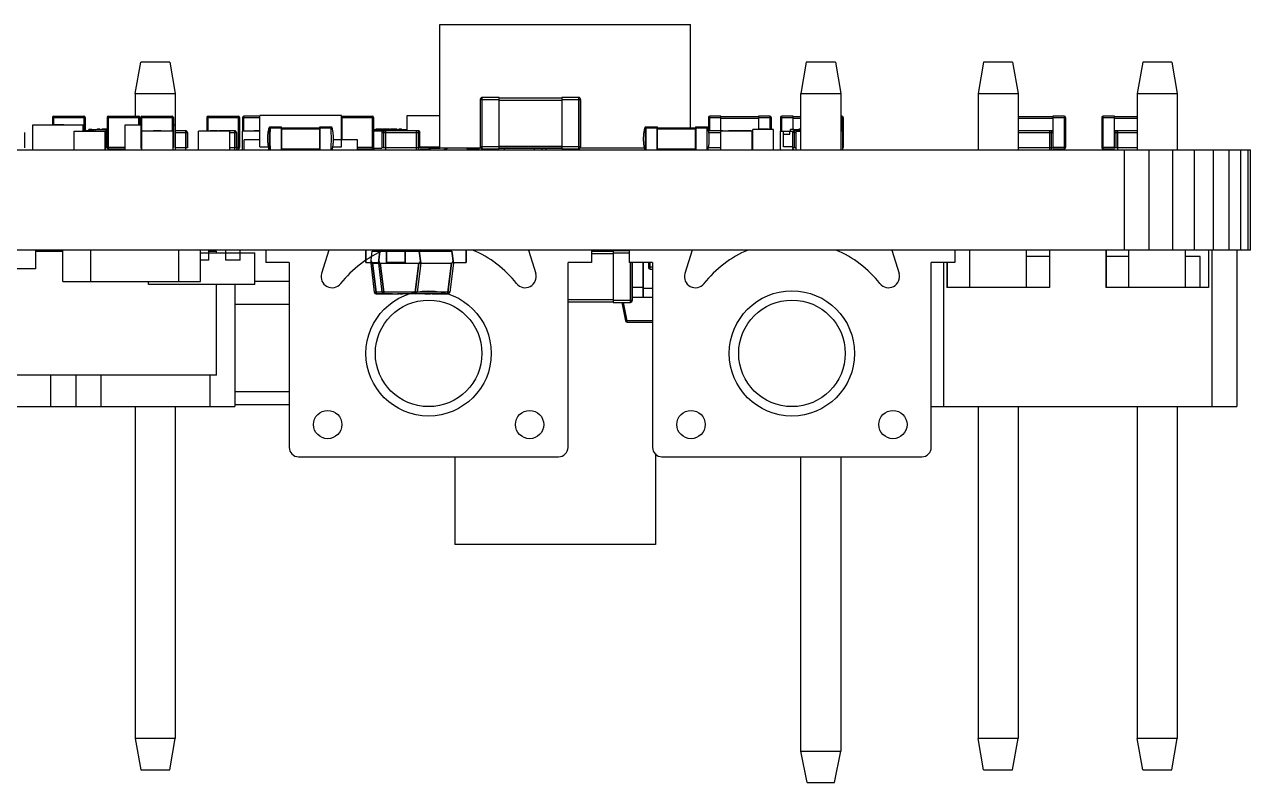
# Model space of a CAD drawing. Header units: inches. Extents: x -29 to 164, y -51 to 83.
# Drawn here: x 38.32 to 57.89, y 70.52 to 82.62 of the extents above; entities that cross this region are included whole.
import ezdxf

# ---------------------------------------------------------------- set-up
doc = ezdxf.new("R2010")
doc.units = ezdxf.units.IN
doc.header["$LTSCALE"] = 1.21
doc.header["$MEASUREMENT"] = 0
doc.layers.get('0').update_dxf_attribs({"linetype": 'CONTINUOUS'})

msp = doc.modelspace()

# ---------------------------------------------------------------- linework, layer by layer
at = {"color": 7, "linetype": 'Continuous'}
for p, q in [((44.947, 82.618), (48.949, 82.618)), ((44.947, 80.643), (44.947, 82.618)), ((48.949, 80.968), (48.949, 82.618)), ((48.949, 80.968), (48.949, 82.618)), ((40.085, 81.518), (40.173, 82.018)), ((40.637, 82.018), (40.173, 82.018)), ((40.637, 82.018), (40.725, 81.518)), ((50.798, 82.018), (50.71, 81.518)), ((51.262, 82.018), (50.798, 82.018)), ((51.262, 82.018), (51.35, 81.518)), ((53.628, 82.018), (53.54, 81.518)), ((54.092, 82.018), (53.628, 82.018)), ((54.092, 82.018), (54.18, 81.518)), ((56.168, 82.018), (56.08, 81.518)), ((56.632, 82.018), (56.168, 82.018)), ((56.632, 82.018), (56.72, 81.518)), ((40.085, 81.518), (40.085, 81.153)), ((40.085, 81.518), (40.725, 81.518)), ((40.725, 81.518), (40.725, 81.018)), ((45.594, 81.423), (45.894, 81.423)), ((45.594, 81.423), (45.594, 80.663)), ((45.894, 81.453), (45.624, 81.453)), ((45.624, 81.423), (45.624, 81.453)), ((45.624, 80.633), (45.624, 81.423)), ((45.894, 81.423), (45.894, 81.453)), ((46.894, 81.443), (45.894, 81.443)), ((45.894, 80.633), (45.894, 81.423)), ((47.164, 81.453), (46.894, 81.453)), ((46.894, 81.453), (46.894, 80.633)), ((46.894, 81.423), (47.194, 81.423)), ((47.164, 81.453), (47.164, 80.633)), ((47.194, 80.663), (47.194, 81.423)), ((47.194, 81.423), (47.194, 80.663)), ((50.71, 81.518), (51.35, 81.518)), ((50.71, 80.618), (50.71, 81.518)), ((51.35, 81.518), (51.35, 80.618)), ((53.54, 81.518), (54.18, 81.518)), ((53.54, 81.518), (53.54, 80.618)), ((54.18, 81.518), (54.18, 80.618)), ((56.08, 81.518), (56.72, 81.518)), ((56.08, 81.518), (56.08, 80.618)), ((56.72, 81.518), (56.72, 80.618)), ((45.894, 81.413), (46.894, 81.413)), ((38.766, 81.133), (38.766, 81.018)), ((38.766, 81.133), (39.286, 81.133)), ((38.786, 81.018), (38.786, 81.153)), ((38.786, 81.153), (39.266, 81.153)), ((39.266, 81.153), (39.266, 80.918)), ((39.286, 80.918), (39.286, 81.133)), ((39.286, 81.133), (39.286, 80.918)), ((39.639, 81.133), (39.639, 80.653)), ((39.639, 81.133), (40.159, 81.133)), ((39.659, 81.133), (39.659, 81.153)), ((39.659, 81.153), (40.14, 81.153)), ((39.659, 80.633), (39.659, 81.133)), ((40.139, 81.153), (40.139, 81.018)), ((40.159, 81.018), (40.159, 81.133)), ((40.16, 81.133), (40.16, 81.018)), ((40.173, 81.133), (40.173, 80.653)), ((40.173, 81.133), (40.693, 81.133)), ((40.193, 80.918), (40.193, 81.153)), ((40.193, 81.153), (40.674, 81.153)), ((40.673, 81.153), (40.673, 80.918)), ((40.693, 80.653), (40.693, 81.133)), ((40.694, 81.133), (40.694, 80.653)), ((41.228, 81.133), (41.228, 80.918)), ((41.228, 81.133), (41.748, 81.133)), ((41.248, 80.918), (41.248, 81.153)), ((41.248, 81.153), (41.728, 81.153)), ((41.728, 81.153), (41.728, 80.633)), ((41.748, 80.653), (41.748, 81.133)), ((41.748, 81.133), (41.748, 80.653)), ((41.8, 81.133), (41.8, 80.918)), ((41.8, 81.133), (42.076, 81.133)), ((41.82, 80.918), (41.82, 81.153)), ((42.076, 81.153), (41.82, 81.153)), ((43.376, 81.168), (42.076, 81.168)), ((42.076, 80.663), (42.076, 81.168)), ((43.376, 80.663), (43.376, 81.168)), ((43.377, 80.778), (43.377, 81.168)), ((43.377, 81.133), (43.889, 81.133)), ((43.389, 81.153), (43.869, 81.153)), ((43.389, 80.778), (43.389, 81.153)), ((43.869, 81.153), (43.869, 80.633)), ((43.889, 80.653), (43.889, 81.133)), ((43.889, 81.133), (43.889, 80.653)), ((44.429, 81.168), (44.947, 81.168)), ((44.429, 80.923), (44.429, 81.168)), ((49.236, 81.133), (49.436, 81.133)), ((49.236, 81.133), (49.236, 80.936)), ((49.436, 81.153), (49.256, 81.153)), ((49.256, 80.923), (49.256, 81.153)), ((49.436, 81.153), (49.436, 81.143)), ((49.436, 80.923), (49.436, 81.153)), ((50.036, 81.143), (49.436, 81.143)), ((49.436, 81.123), (50.036, 81.123)), ((50.216, 81.153), (50.036, 81.153)), ((50.036, 81.153), (50.036, 80.943)), ((50.036, 81.133), (50.236, 81.133)), ((50.216, 81.153), (50.216, 80.943)), ((50.236, 80.943), (50.236, 81.133)), ((50.236, 81.133), (50.236, 80.943)), ((50.387, 81.133), (50.587, 81.133)), ((50.387, 81.133), (50.387, 80.918)), ((50.587, 81.153), (50.407, 81.153)), ((50.407, 80.918), (50.407, 81.153)), ((50.587, 81.153), (50.587, 81.143)), ((50.587, 80.943), (50.587, 81.153)), ((50.71, 81.143), (50.587, 81.143)), ((50.587, 81.123), (50.71, 81.123)), ((51.367, 81.153), (51.351, 81.153)), ((51.351, 81.133), (51.387, 81.133)), ((51.367, 81.153), (51.367, 80.918)), ((51.387, 80.653), (51.387, 81.133)), ((51.387, 81.133), (51.387, 80.653)), ((54.735, 81.143), (54.187, 81.143)), ((54.187, 81.123), (54.735, 81.123)), ((54.915, 81.153), (54.735, 81.153)), ((54.735, 81.153), (54.735, 80.908)), ((54.735, 81.133), (54.935, 81.133)), ((54.915, 81.153), (54.915, 80.633)), ((54.935, 80.653), (54.935, 81.133)), ((54.935, 81.133), (54.935, 80.653)), ((55.518, 81.133), (55.718, 81.133)), ((55.518, 81.133), (55.518, 80.653)), ((55.718, 81.153), (55.538, 81.153)), ((55.538, 81.133), (55.538, 81.153)), ((55.538, 80.633), (55.538, 81.133)), ((55.718, 81.153), (55.718, 81.143)), ((55.718, 80.91), (55.718, 81.153)), ((56.08, 81.143), (55.718, 81.143)), ((55.718, 81.123), (56.08, 81.123)), ((38.318, 80.892), (38.318, 80.648)), ((38.452, 80.618), (38.452, 81.018)), ((38.452, 81.018), (39.252, 81.018)), ((38.797, 81.019), (38.797, 81.018)), ((38.947, 81.019), (38.797, 81.019)), ((38.843, 81.019), (38.843, 81.018)), ((38.876, 81.018), (38.876, 81.019)), ((38.877, 81.019), (38.877, 81.018)), ((38.908, 81.019), (38.908, 81.018)), ((38.947, 81.019), (38.947, 81.018)), ((38.947, 81.019), (38.947, 81.018)), ((39.108, 80.618), (39.108, 80.918)), ((39.108, 80.918), (39.608, 80.918)), ((39.252, 80.918), (39.252, 81.018)), ((39.252, 80.918), (39.252, 81.018)), ((39.304, 80.919), (39.304, 80.918)), ((39.425, 80.919), (39.304, 80.919)), ((39.306, 80.919), (39.306, 80.918)), ((39.32, 80.919), (39.32, 80.918)), ((39.342, 80.918), (39.342, 80.919)), ((39.344, 80.919), (39.344, 80.943)), ((39.394, 80.943), (39.344, 80.943)), ((39.349, 80.919), (39.349, 80.918)), ((39.389, 80.919), (39.389, 80.918)), ((39.394, 80.943), (39.394, 80.919)), ((39.394, 80.943), (39.639, 80.943)), ((39.424, 80.919), (39.424, 80.918)), ((39.425, 80.919), (39.425, 80.918)), ((39.444, 80.943), (39.444, 80.918)), ((39.482, 80.943), (39.482, 80.953)), ((39.482, 80.953), (39.52, 80.953)), ((39.51, 80.943), (39.51, 80.953)), ((39.518, 80.943), (39.518, 80.953)), ((39.519, 80.943), (39.519, 80.953)), ((39.519, 80.943), (39.519, 80.953)), ((39.519, 80.943), (39.519, 80.953)), ((39.519, 80.943), (39.519, 80.953)), ((39.519, 80.943), (39.519, 80.953)), ((39.52, 80.943), (39.52, 80.953)), ((39.555, 80.943), (39.555, 80.953)), ((39.555, 80.953), (39.639, 80.953)), ((39.607, 80.943), (39.607, 80.953)), ((39.608, 80.618), (39.608, 80.918)), ((39.609, 80.618), (39.609, 80.918)), ((39.609, 80.618), (39.609, 80.918)), ((39.609, 80.618), (39.609, 80.918)), ((39.612, 80.918), (39.609, 80.918)), ((39.609, 80.918), (39.609, 80.918)), ((39.609, 80.892), (39.639, 80.892)), ((39.628, 80.648), (39.628, 80.923)), ((39.639, 80.923), (39.628, 80.923)), ((39.927, 80.618), (39.927, 81.018)), ((39.927, 81.018), (40.173, 81.018)), ((40.193, 80.618), (40.193, 80.918)), ((40.693, 80.918), (40.193, 80.918)), ((40.497, 80.919), (40.377, 80.919)), ((40.377, 80.919), (40.377, 80.918)), ((40.438, 80.919), (40.438, 80.918)), ((40.497, 80.919), (40.497, 80.918)), ((40.693, 80.618), (40.693, 80.918)), ((40.693, 80.618), (40.693, 80.918)), ((40.694, 81.018), (40.727, 81.018)), ((40.727, 80.618), (40.727, 81.018)), ((40.728, 80.618), (40.728, 81.018)), ((40.728, 80.925), (40.822, 80.925)), ((40.887, 80.923), (40.728, 80.923)), ((40.728, 80.892), (40.918, 80.892)), ((40.734, 80.923), (40.734, 80.925)), ((40.822, 80.925), (40.823, 80.925)), ((40.822, 80.925), (40.822, 80.923)), ((40.822, 80.923), (40.822, 80.925)), ((40.823, 80.925), (40.823, 80.923)), ((40.823, 80.923), (40.823, 80.925)), ((40.887, 80.923), (40.887, 80.618)), ((40.918, 80.892), (40.919, 80.892)), ((40.918, 80.648), (40.918, 80.892)), ((40.918, 80.892), (40.918, 80.648)), ((40.919, 80.648), (40.919, 80.892)), ((40.919, 80.892), (40.919, 80.648)), ((41.597, 80.918), (41.097, 80.918)), ((41.097, 80.618), (41.097, 80.918)), ((41.401, 80.919), (41.281, 80.919)), ((41.281, 80.919), (41.281, 80.918)), ((41.342, 80.919), (41.342, 80.918)), ((41.401, 80.919), (41.401, 80.918)), ((41.67, 80.923), (41.426, 80.923)), ((41.426, 80.918), (41.426, 80.923)), ((41.491, 80.925), (41.598, 80.925)), ((41.491, 80.923), (41.491, 80.925)), ((41.536, 80.923), (41.536, 80.925)), ((41.553, 80.925), (41.553, 80.923)), ((41.597, 80.618), (41.597, 80.918)), ((41.597, 80.618), (41.597, 80.918)), ((41.597, 80.892), (41.7, 80.892)), ((41.598, 80.925), (41.598, 80.923)), ((41.67, 80.923), (41.67, 80.618)), ((41.7, 80.648), (41.7, 80.892)), ((41.7, 80.892), (41.7, 80.648)), ((42.076, 80.918), (41.799, 80.918)), ((41.799, 80.618), (41.799, 80.918)), ((42.076, 80.919), (41.984, 80.919)), ((41.984, 80.919), (41.984, 80.918)), ((42.044, 80.919), (42.044, 80.918)), ((42.224, 80.974), (42.223, 80.971)), ((42.238, 80.968), (42.226, 80.968)), ((42.226, 80.968), (42.226, 80.618)), ((42.413, 80.98), (42.235, 80.98)), ((42.236, 80.98), (42.236, 80.98)), ((42.238, 80.968), (42.238, 80.98)), ((42.238, 80.968), (42.426, 80.968)), ((42.413, 80.98), (42.413, 80.618)), ((42.426, 80.968), (43.214, 80.968)), ((42.426, 80.618), (42.426, 80.968)), ((42.426, 80.955), (43.026, 80.955)), ((43.026, 80.968), (43.026, 80.618)), ((43.217, 80.98), (43.038, 80.98)), ((43.038, 80.618), (43.038, 80.98)), ((43.214, 80.98), (43.214, 80.968)), ((43.226, 80.968), (43.214, 80.968)), ((43.216, 80.98), (43.216, 80.98)), ((43.889, 80.943), (44.373, 80.943)), ((44.036, 80.918), (43.889, 80.918)), ((43.893, 80.918), (43.893, 80.943)), ((43.929, 80.953), (44.031, 80.953)), ((43.929, 80.943), (43.929, 80.953)), ((43.979, 80.943), (43.979, 80.953)), ((44.021, 80.892), (44.631, 80.892)), ((44.021, 80.892), (44.021, 80.648)), ((44.031, 80.943), (44.031, 80.953)), ((44.044, 80.953), (44.146, 80.953)), ((44.044, 80.943), (44.044, 80.953)), ((44.6, 80.923), (44.052, 80.923)), ((44.052, 80.648), (44.052, 80.923)), ((44.082, 80.892), (44.082, 80.923)), ((44.082, 80.922), (44.082, 80.618)), ((44.145, 80.925), (44.219, 80.925)), ((44.145, 80.925), (44.145, 80.923)), ((44.146, 80.943), (44.146, 80.953)), ((44.159, 80.953), (44.261, 80.953)), ((44.159, 80.943), (44.159, 80.953)), ((44.182, 80.925), (44.182, 80.923)), ((44.21, 80.943), (44.21, 80.953)), ((44.219, 80.923), (44.219, 80.925)), ((44.243, 80.925), (44.32, 80.925)), ((44.243, 80.925), (44.243, 80.923)), ((44.261, 80.943), (44.261, 80.953)), ((44.298, 80.953), (44.334, 80.953)), ((44.298, 80.943), (44.298, 80.953)), ((44.32, 80.925), (44.32, 80.923)), ((44.321, 80.943), (44.321, 80.953)), ((44.334, 80.943), (44.334, 80.953)), ((44.35, 80.925), (44.424, 80.925)), ((44.35, 80.925), (44.35, 80.923)), ((44.373, 80.943), (44.429, 80.943)), ((44.373, 80.925), (44.373, 80.943)), ((44.387, 80.925), (44.387, 80.923)), ((44.423, 80.943), (44.423, 80.925)), ((44.424, 80.923), (44.424, 80.925)), ((44.452, 80.925), (44.526, 80.925)), ((44.452, 80.925), (44.452, 80.923)), ((44.463, 80.923), (44.463, 80.925)), ((44.515, 80.925), (44.515, 80.923)), ((44.526, 80.925), (44.526, 80.923)), ((44.57, 80.923), (44.57, 80.618)), ((44.6, 80.923), (44.6, 80.618)), ((44.631, 80.648), (44.631, 80.892)), ((48.223, 80.974), (48.222, 80.971)), ((48.238, 80.968), (48.225, 80.968)), ((48.225, 80.968), (48.225, 80.618)), ((48.413, 80.98), (48.235, 80.98)), ((48.236, 80.98), (48.235, 80.98)), ((48.235, 80.98), (48.235, 80.98)), ((48.238, 80.968), (48.238, 80.98)), ((48.238, 80.968), (48.425, 80.968)), ((48.413, 80.98), (48.413, 80.618)), ((48.425, 80.968), (49.213, 80.968)), ((48.425, 80.618), (48.425, 80.968)), ((48.425, 80.955), (49.025, 80.955)), ((49.025, 80.968), (49.025, 80.618)), ((49.216, 80.98), (49.038, 80.98)), ((49.038, 80.618), (49.038, 80.98)), ((49.213, 80.98), (49.213, 80.968)), ((49.226, 80.968), (49.213, 80.968)), ((49.215, 80.98), (49.216, 80.98)), ((49.216, 80.98), (49.215, 80.98)), ((49.457, 80.923), (49.238, 80.923)), ((49.243, 80.892), (49.433, 80.892)), ((49.285, 80.925), (49.392, 80.925)), ((49.285, 80.925), (49.285, 80.923)), ((49.286, 80.925), (49.286, 80.923)), ((49.295, 80.925), (49.295, 80.923)), ((49.303, 80.923), (49.303, 80.925)), ((49.392, 80.925), (49.392, 80.923)), ((49.392, 80.923), (49.392, 80.925)), ((49.933, 80.918), (49.433, 80.918)), ((49.433, 80.618), (49.433, 80.918)), ((49.457, 80.923), (49.457, 80.918)), ((49.738, 80.919), (49.557, 80.919)), ((49.557, 80.919), (49.557, 80.918)), ((49.594, 80.919), (49.594, 80.918)), ((49.618, 80.919), (49.618, 80.918)), ((49.679, 80.919), (49.679, 80.918)), ((49.738, 80.919), (49.738, 80.918)), ((49.825, 80.919), (49.741, 80.919)), ((49.741, 80.919), (49.741, 80.918)), ((49.758, 80.919), (49.758, 80.918)), ((49.771, 80.919), (49.771, 80.918)), ((49.825, 80.919), (49.825, 80.918)), ((49.825, 80.919), (49.825, 80.918)), ((49.916, 80.919), (49.835, 80.919)), ((49.835, 80.919), (49.835, 80.918)), ((49.875, 80.919), (49.875, 80.918)), ((49.916, 80.919), (49.916, 80.918)), ((49.916, 80.919), (49.916, 80.918)), ((49.933, 80.618), (49.933, 80.918)), ((49.934, 80.918), (49.945, 80.918)), ((49.934, 80.618), (49.934, 80.918)), ((50.275, 80.943), (49.945, 80.943)), ((49.945, 80.618), (49.945, 80.943)), ((50.036, 80.953), (50.194, 80.953)), ((50.036, 80.943), (50.036, 80.953)), ((50.04, 80.943), (50.04, 80.953)), ((50.19, 80.943), (50.19, 80.953)), ((50.194, 80.943), (50.194, 80.953)), ((50.275, 80.618), (50.275, 80.943)), ((50.275, 80.618), (50.275, 80.943)), ((50.275, 80.918), (50.275, 80.918)), ((50.384, 80.918), (50.593, 80.918)), ((50.384, 80.618), (50.384, 80.918)), ((50.434, 80.668), (50.434, 80.918)), ((50.434, 80.868), (50.534, 80.868)), ((50.534, 80.868), (50.534, 80.918)), ((50.597, 80.943), (50.547, 80.943)), ((50.547, 80.918), (50.547, 80.943)), ((50.579, 80.892), (50.634, 80.892)), ((50.579, 80.892), (50.579, 80.648)), ((50.597, 80.943), (50.71, 80.943)), ((50.597, 80.943), (50.597, 80.92)), ((50.71, 80.923), (50.61, 80.923)), ((50.61, 80.648), (50.61, 80.923)), ((50.634, 80.918), (50.71, 80.918)), ((50.634, 80.618), (50.634, 80.918)), ((50.64, 80.918), (50.64, 80.923)), ((50.647, 80.923), (50.647, 80.943)), ((50.683, 80.953), (50.71, 80.953)), ((50.683, 80.943), (50.683, 80.953)), ((50.684, 80.925), (50.71, 80.925)), ((50.684, 80.925), (50.684, 80.923)), ((50.695, 80.923), (50.695, 80.925)), ((51.384, 80.918), (51.351, 80.918)), ((51.384, 80.618), (51.384, 80.918)), ((54.709, 80.923), (54.191, 80.923)), ((54.191, 80.892), (54.739, 80.892)), ((54.254, 80.925), (54.328, 80.925)), ((54.254, 80.925), (54.254, 80.923)), ((54.291, 80.925), (54.291, 80.923)), ((54.328, 80.923), (54.328, 80.925)), ((54.351, 80.925), (54.428, 80.925)), ((54.351, 80.925), (54.351, 80.923)), ((54.428, 80.925), (54.428, 80.923)), ((54.458, 80.925), (54.532, 80.925)), ((54.458, 80.925), (54.458, 80.923)), ((54.495, 80.925), (54.495, 80.923)), ((54.532, 80.923), (54.532, 80.925)), ((54.56, 80.925), (54.634, 80.925)), ((54.56, 80.925), (54.56, 80.923)), ((54.571, 80.923), (54.571, 80.925)), ((54.623, 80.925), (54.623, 80.923)), ((54.634, 80.925), (54.634, 80.923)), ((54.678, 80.923), (54.678, 80.618)), ((54.709, 80.923), (54.709, 80.618)), ((54.739, 80.648), (54.739, 80.892)), ((55.712, 80.892), (56.08, 80.892)), ((55.712, 80.892), (55.712, 80.648)), ((56.08, 80.923), (55.743, 80.923)), ((55.743, 80.648), (55.743, 80.923)), ((55.773, 80.618), (55.773, 80.923)), ((55.773, 80.923), (55.773, 80.922)), ((55.817, 80.925), (55.911, 80.925)), ((55.817, 80.925), (55.817, 80.923)), ((55.828, 80.923), (55.828, 80.925)), ((55.846, 80.925), (55.846, 80.923)), ((55.882, 80.925), (55.882, 80.923)), ((55.891, 80.925), (55.891, 80.923)), ((55.891, 80.925), (55.891, 80.923)), ((55.892, 80.925), (55.892, 80.923)), ((55.911, 80.923), (55.911, 80.925)), ((55.92, 80.925), (56.011, 80.925)), ((55.92, 80.925), (55.92, 80.923)), ((55.957, 80.923), (55.957, 80.925)), ((55.994, 80.923), (55.994, 80.925)), ((55.994, 80.923), (55.994, 80.925)), ((55.994, 80.923), (55.994, 80.925)), ((56.011, 80.925), (56.011, 80.923)), ((56.023, 80.925), (56.08, 80.925)), ((56.023, 80.925), (56.023, 80.923)), ((56.06, 80.925), (56.06, 80.923)), ((39.64, 80.648), (39.609, 80.648)), ((39.927, 80.653), (39.639, 80.653)), ((39.659, 80.633), (39.927, 80.633)), ((40.193, 80.653), (40.173, 80.653)), ((40.693, 80.653), (40.693, 80.653)), ((40.918, 80.648), (40.728, 80.648)), ((40.919, 80.648), (40.918, 80.648)), ((41.7, 80.648), (41.597, 80.648)), ((41.696, 80.633), (41.728, 80.633)), ((41.748, 80.653), (41.7, 80.653)), ((42.076, 80.778), (41.824, 80.778)), ((41.824, 80.618), (41.824, 80.778)), ((42.076, 80.663), (42.213, 80.663)), ((43.239, 80.663), (43.376, 80.663)), ((43.631, 80.778), (43.251, 80.778)), ((43.631, 80.618), (43.631, 80.778)), ((43.631, 80.618), (43.631, 80.778)), ((43.631, 80.618), (43.631, 80.778)), ((43.889, 80.653), (43.631, 80.653)), ((43.631, 80.633), (43.869, 80.633)), ((43.793, 80.618), (43.793, 80.633)), ((43.886, 80.643), (44.022, 80.643)), ((43.893, 80.618), (43.893, 80.643)), ((43.893, 80.643), (43.893, 80.618)), ((44.631, 80.648), (44.021, 80.648)), ((44.627, 80.633), (44.779, 80.633)), ((44.631, 80.663), (44.947, 80.663)), ((44.779, 80.653), (44.631, 80.653)), ((44.779, 80.653), (44.779, 80.663)), ((44.779, 80.633), (44.779, 80.653)), ((44.779, 80.643), (44.947, 80.643)), ((44.78, 80.643), (44.78, 80.633)), ((44.786, 80.643), (44.788, 80.618)), ((44.798, 80.618), (44.796, 80.643)), ((45.602, 80.643), (44.947, 80.643)), ((45.379, 80.643), (45.379, 80.633)), ((45.379, 80.633), (45.559, 80.633)), ((45.559, 80.643), (45.559, 80.633)), ((45.577, 80.618), (45.577, 80.643)), ((45.894, 80.663), (45.594, 80.663)), ((45.624, 80.633), (45.894, 80.633)), ((46.894, 80.673), (45.894, 80.673)), ((46.894, 80.643), (45.894, 80.643)), ((45.894, 80.643), (46.894, 80.643)), ((45.981, 80.618), (45.981, 80.643)), ((45.981, 80.618), (45.981, 80.643)), ((45.981, 80.618), (45.981, 80.643)), ((46.455, 80.643), (46.455, 80.618)), ((46.577, 80.643), (46.577, 80.618)), ((46.648, 80.619), (46.648, 80.643)), ((47.194, 80.663), (46.894, 80.663)), ((46.894, 80.633), (47.164, 80.633)), ((48.216, 80.643), (47.186, 80.643)), ((49.433, 80.648), (49.236, 80.648)), ((50.579, 80.668), (50.434, 80.668)), ((50.634, 80.648), (50.579, 80.648)), ((51.387, 80.653), (51.384, 80.653)), ((54.739, 80.648), (54.191, 80.648)), ((54.735, 80.633), (54.915, 80.633)), ((54.935, 80.653), (54.739, 80.653)), ((54.775, 80.618), (54.775, 80.633)), ((54.775, 80.618), (54.775, 80.633)), ((55.712, 80.653), (55.518, 80.653)), ((55.538, 80.633), (55.717, 80.633)), ((56.08, 80.648), (55.712, 80.648)), ((7.879, 80.618), (57.889, 80.618)), ((43.026, 80.63), (42.426, 80.63)), ((47.205, 80.619), (47.205, 80.618)), ((47.297, 80.619), (47.297, 80.618)), ((47.573, 80.619), (47.573, 80.618)), ((47.583, 80.618), (47.583, 80.619)), ((47.583, 80.618), (47.583, 80.619)), ((48.005, 80.619), (48.005, 80.618)), ((48.017, 80.619), (48.017, 80.618)), ((49.025, 80.63), (48.425, 80.63)), ((50.584, 80.618), (50.584, 80.632)), ((55.879, 79.018), (55.879, 80.618)), ((56.271, 79.018), (56.271, 80.618)), ((56.648, 79.018), (56.648, 80.618)), ((56.995, 79.018), (56.995, 80.618)), ((57.3, 79.018), (57.3, 80.618)), ((57.55, 79.018), (57.55, 80.618)), ((57.736, 79.018), (57.736, 80.618)), ((57.85, 79.018), (57.85, 80.618)), ((57.889, 79.018), (57.889, 80.618)), ((57.889, 79.018), (7.879, 79.018)), ((38.492, 79.018), (38.492, 78.718)), ((38.492, 79.018), (38.492, 78.718)), ((38.492, 78.998), (38.929, 78.998)), ((38.735, 79.018), (38.735, 78.998)), ((38.929, 78.518), (38.929, 79.018)), ((39.379, 78.518), (39.379, 79.018)), ((40.779, 78.518), (40.779, 79.018)), ((41.129, 78.518), (41.129, 79.018)), ((41.129, 78.973), (41.997, 78.973)), ((41.261, 78.858), (41.261, 79.018)), ((41.261, 78.973), (41.261, 79.018)), ((41.261, 78.998), (41.382, 78.998)), ((41.262, 78.973), (41.262, 79.018)), ((41.262, 78.973), (41.262, 79.018)), ((41.275, 79.018), (41.275, 78.998)), ((41.382, 78.973), (41.382, 78.998)), ((41.384, 78.973), (41.384, 78.998)), ((41.532, 78.858), (41.532, 79.018)), ((41.761, 78.858), (41.761, 79.018)), ((41.761, 78.973), (41.761, 79.018)), ((41.762, 78.973), (41.762, 79.018)), ((41.762, 78.973), (41.762, 79.018)), ((41.997, 78.468), (41.997, 78.973)), ((42.169, 79.018), (42.169, 78.818)), ((43.175, 79.018), (43.06, 78.641)), ((46.364, 79.018), (46.478, 78.641)), ((47.369, 79.018), (47.369, 78.818)), ((47.717, 78.993), (47.369, 78.993)), ((47.369, 78.963), (47.717, 78.963)), ((47.7, 79.003), (47.52, 79.003)), ((47.52, 79.003), (47.52, 78.993)), ((47.526, 79.003), (47.526, 79.018)), ((47.646, 79.003), (47.646, 79.018)), ((47.7, 79.003), (47.7, 78.993)), ((47.969, 79.003), (47.717, 79.003)), ((47.717, 79.003), (47.717, 78.183)), ((47.717, 78.973), (47.969, 78.973)), ((47.916, 79.018), (47.916, 79.003)), ((47.946, 79.003), (47.946, 79.018)), ((47.947, 79.018), (47.947, 79.003)), ((47.969, 79.018), (47.969, 78.818)), ((48.975, 79.018), (48.86, 78.641)), ((52.164, 79.018), (52.278, 78.641)), ((53.169, 79.018), (53.169, 78.818)), ((53.408, 78.418), (53.408, 79.018)), ((54.313, 78.418), (54.313, 79.018)), ((54.68, 78.916), (54.319, 78.916)), ((54.68, 79.018), (54.68, 78.418)), ((55.58, 79.018), (55.58, 78.418)), ((55.587, 79.018), (55.587, 78.418)), ((55.948, 78.916), (55.587, 78.916)), ((55.948, 78.418), (55.948, 79.018)), ((56.853, 78.418), (56.853, 79.018)), ((57.087, 78.916), (56.859, 78.916)), ((57.087, 78.418), (57.087, 78.916)), ((57.088, 78.418), (57.088, 78.916)), ((57.22, 79.018), (57.22, 78.418)), ((57.27, 79.018), (57.27, 76.518)), ((57.67, 79.018), (57.67, 76.518)), ((38.492, 78.718), (37.992, 78.718)), ((41.261, 78.858), (41.129, 78.858)), ((41.761, 78.858), (41.532, 78.858)), ((42.544, 78.818), (42.169, 78.818)), ((42.544, 78.818), (42.544, 75.868)), ((47.369, 78.818), (46.994, 78.818)), ((46.994, 75.868), (46.994, 78.818)), ((48.344, 78.818), (47.969, 78.818)), ((47.987, 78.818), (47.987, 78.183)), ((48.017, 78.213), (48.017, 78.818)), ((48.017, 78.818), (48.017, 78.213)), ((48.02, 78.213), (48.02, 78.818)), ((48.02, 78.818), (48.02, 78.213)), ((48.188, 78.818), (48.188, 78.278)), ((48.198, 78.268), (48.198, 78.818)), ((48.277, 78.818), (48.277, 78.744)), ((48.338, 78.744), (48.277, 78.744)), ((48.307, 78.713), (48.307, 78.818)), ((48.308, 78.713), (48.338, 78.713)), ((48.344, 78.818), (48.344, 75.868)), ((53.169, 78.818), (52.794, 78.818)), ((52.794, 75.868), (52.794, 78.818)), ((52.99, 78.818), (52.99, 76.518)), ((53.04, 78.818), (53.04, 78.418)), ((53.047, 78.818), (53.047, 78.418)), ((38.929, 78.518), (40.779, 78.518)), ((40.297, 78.468), (40.297, 78.518)), ((40.779, 78.518), (41.129, 78.518)), ((42.544, 78.518), (41.997, 78.518)), ((41.997, 78.468), (40.297, 78.468)), ((41.382, 77.018), (41.382, 78.468)), ((41.384, 77.018), (41.384, 78.468)), ((41.675, 78.468), (41.675, 76.518)), ((44.194, 78.319), (44.294, 78.319)), ((44.216, 78.318), (44.271, 78.318)), ((44.698, 78.319), (44.597, 78.319)), ((44.668, 78.318), (44.627, 78.318)), ((48.188, 78.418), (48.02, 78.418)), ((48.198, 78.403), (48.188, 78.406)), ((48.344, 78.403), (48.198, 78.403)), ((54.68, 78.418), (53.04, 78.418)), ((57.22, 78.418), (55.58, 78.418)), ((41.675, 78.153), (42.544, 78.153)), ((47.717, 78.223), (46.994, 78.223)), ((46.994, 78.193), (47.717, 78.193)), ((48.02, 78.213), (47.717, 78.213)), ((47.717, 78.183), (47.987, 78.183)), ((47.854, 78.183), (47.912, 77.888)), ((47.936, 77.888), (47.879, 78.183)), ((47.987, 78.183), (47.99, 78.183)), ((47.99, 78.183), (47.99, 78.183)), ((48.02, 78.268), (48.344, 78.268)), ((47.936, 77.888), (47.912, 77.888)), ((48.344, 77.888), (47.936, 77.888)), ((47.936, 77.868), (47.936, 77.888)), ((47.936, 77.868), (48.344, 77.868)), ((41.382, 77.018), (37.336, 77.018)), ((38.735, 77.018), (38.735, 76.518)), ((39.135, 77.018), (39.135, 76.518)), ((39.535, 77.018), (39.535, 76.518)), ((41.275, 77.018), (41.275, 76.518)), ((42.544, 76.753), (41.675, 76.753)), ((41.675, 76.553), (42.544, 76.553)), ((37.218, 76.518), (41.675, 76.518)), ((40.085, 76.518), (40.085, 71.218)), ((40.725, 76.518), (40.725, 71.218)), ((52.794, 76.518), (57.67, 76.518)), ((53.54, 76.518), (53.54, 71.218)), ((54.18, 76.518), (54.18, 71.218)), ((56.08, 76.518), (56.08, 71.218)), ((56.72, 76.518), (56.72, 71.218)), ((48.389, 75.768), (48.389, 74.318)), ((42.694, 75.718), (46.844, 75.718)), ((45.189, 75.718), (45.189, 74.318)), ((48.494, 75.718), (52.644, 75.718)), ((50.71, 71.018), (50.71, 75.718)), ((51.35, 75.718), (51.35, 71.018)), ((48.389, 74.318), (45.189, 74.318)), ((40.725, 71.218), (40.085, 71.218)), ((40.085, 71.218), (40.173, 70.718)), ((40.637, 70.718), (40.725, 71.218)), ((54.18, 71.218), (53.54, 71.218)), ((53.628, 70.718), (53.54, 71.218)), ((54.092, 70.718), (54.18, 71.218)), ((56.72, 71.218), (56.08, 71.218)), ((56.168, 70.718), (56.08, 71.218)), ((56.632, 70.718), (56.72, 71.218)), ((50.71, 71.018), (51.35, 71.018)), ((50.81, 70.518), (50.71, 71.018)), ((51.25, 70.518), (51.35, 71.018)), ((40.173, 70.718), (40.637, 70.718)), ((53.628, 70.718), (54.092, 70.718)), ((56.168, 70.718), (56.632, 70.718)), ((50.81, 70.518), (51.25, 70.518))]:
    msp.add_line(p, q, dxfattribs=at)
at = {"color": 6, "linetype": 'Continuous'}
for p, q in [((43.766, 79.018), (43.766, 78.818)), ((43.766, 78.818), (43.766, 79.018)), ((43.766, 79.018), (43.766, 78.818)), ((43.766, 78.818), (43.766, 79.018)), ((43.845, 78.808), (43.868, 78.998)), ((43.845, 78.808), (43.869, 78.998)), ((43.868, 78.998), (45.142, 78.998)), ((43.967, 78.808), (43.99, 78.998)), ((43.967, 78.808), (43.991, 78.998)), ((43.967, 78.808), (43.99, 78.998)), ((43.967, 78.808), (43.991, 78.998)), ((43.99, 78.998), (43.968, 78.818)), ((43.991, 78.998), (43.969, 78.818)), ((44.016, 79.018), (44.016, 78.998)), ((44.016, 78.998), (44.016, 79.018)), ((44.016, 79.018), (44.016, 78.998)), ((44.016, 78.998), (44.016, 79.018)), ((44.094, 78.818), (44.094, 79.018)), ((44.094, 79.018), (44.094, 78.818)), ((44.394, 79.018), (44.394, 78.818)), ((44.394, 78.818), (44.394, 79.018)), ((44.643, 78.808), (44.619, 78.998)), ((44.62, 78.998), (44.643, 78.808)), ((45.116, 79.018), (45.116, 78.998)), ((45.116, 79.018), (45.116, 78.998)), ((45.116, 79.018), (45.116, 78.998)), ((45.116, 79.018), (45.116, 78.998)), ((45.165, 78.808), (45.141, 78.998)), ((45.141, 78.998), (45.165, 78.808)), ((45.165, 78.808), (45.142, 78.998)), ((45.142, 78.998), (45.165, 78.808)), ((45.366, 78.818), (45.366, 79.018)), ((45.366, 79.018), (45.366, 78.818)), ((45.366, 78.818), (45.366, 79.018)), ((45.366, 79.018), (45.366, 78.818)), ((43.766, 78.818), (43.969, 78.818)), ((43.845, 78.808), (43.902, 78.344)), ((43.845, 78.808), (43.902, 78.344)), ((43.875, 78.808), (45.135, 78.808)), ((43.932, 78.344), (43.875, 78.808)), ((43.875, 78.808), (43.932, 78.344)), ((43.967, 78.808), (44.024, 78.344)), ((43.967, 78.808), (44.024, 78.344)), ((43.967, 78.808), (44.024, 78.344)), ((43.967, 78.808), (44.024, 78.344)), ((43.997, 78.808), (44.054, 78.344)), ((44.054, 78.344), (43.997, 78.808)), ((43.997, 78.808), (44.054, 78.344)), ((44.054, 78.344), (43.997, 78.808)), ((44.394, 78.818), (44.094, 78.818)), ((44.556, 78.344), (44.613, 78.808)), ((44.613, 78.808), (44.556, 78.344)), ((44.643, 78.808), (44.586, 78.344)), ((44.643, 78.808), (44.586, 78.344)), ((45.078, 78.344), (45.135, 78.808)), ((45.135, 78.808), (45.078, 78.344)), ((45.078, 78.344), (45.135, 78.808)), ((45.135, 78.808), (45.078, 78.344)), ((45.165, 78.808), (45.108, 78.344)), ((45.165, 78.808), (45.108, 78.344)), ((45.165, 78.808), (45.108, 78.344)), ((45.165, 78.808), (45.108, 78.344)), ((45.163, 78.818), (45.366, 78.818)), ((43.902, 78.344), (43.932, 78.344)), ((43.932, 78.344), (43.902, 78.344)), ((45.078, 78.344), (43.932, 78.344)), ((43.932, 78.318), (43.932, 78.344)), ((43.932, 78.344), (43.932, 78.318)), ((44.194, 78.319), (43.932, 78.319)), ((43.932, 78.318), (44.216, 78.318)), ((44.024, 78.344), (44.054, 78.344)), ((44.054, 78.344), (44.024, 78.344)), ((44.024, 78.344), (44.054, 78.344)), ((44.054, 78.344), (44.024, 78.344)), ((44.054, 78.318), (44.054, 78.344)), ((44.054, 78.344), (44.054, 78.318)), ((44.054, 78.318), (44.054, 78.344)), ((44.054, 78.344), (44.054, 78.318)), ((44.194, 78.318), (44.194, 78.319)), ((44.194, 78.319), (44.194, 78.318)), ((44.196, 78.319), (44.196, 78.319)), ((44.196, 78.319), (44.196, 78.318)), ((44.21, 78.318), (44.21, 78.319)), ((44.213, 78.318), (44.213, 78.319)), ((44.216, 78.319), (44.216, 78.318)), ((44.217, 78.319), (44.217, 78.319)), ((44.217, 78.319), (44.217, 78.318)), ((44.218, 78.318), (44.218, 78.319)), ((44.221, 78.318), (44.221, 78.319)), ((44.221, 78.319), (44.221, 78.318)), ((44.221, 78.318), (44.221, 78.319)), ((44.221, 78.319), (44.221, 78.318)), ((44.224, 78.318), (44.224, 78.319)), ((44.226, 78.318), (44.226, 78.319)), ((44.226, 78.318), (44.226, 78.319)), ((44.231, 78.319), (44.231, 78.318)), ((44.235, 78.319), (44.235, 78.318)), ((44.237, 78.319), (44.237, 78.318)), ((44.238, 78.319), (44.238, 78.318)), ((44.239, 78.319), (44.239, 78.318)), ((44.241, 78.319), (44.241, 78.318)), ((44.243, 78.319), (44.243, 78.318)), ((44.244, 78.318), (44.244, 78.319)), ((44.244, 78.318), (44.244, 78.319)), ((44.244, 78.319), (44.244, 78.318)), ((44.245, 78.318), (44.245, 78.319)), ((44.248, 78.318), (44.248, 78.319)), ((44.248, 78.318), (44.248, 78.319)), ((44.252, 78.318), (44.252, 78.319)), ((44.253, 78.318), (44.253, 78.319)), ((44.256, 78.318), (44.256, 78.319)), ((44.257, 78.318), (44.257, 78.319)), ((44.261, 78.319), (44.261, 78.318)), ((44.265, 78.319), (44.265, 78.318)), ((44.265, 78.319), (44.265, 78.318)), ((44.269, 78.319), (44.269, 78.318)), ((44.27, 78.319), (44.27, 78.318)), ((44.271, 78.319), (44.271, 78.318)), ((44.271, 78.319), (44.271, 78.318)), ((44.271, 78.318), (44.271, 78.319)), ((44.627, 78.318), (44.271, 78.318)), ((44.274, 78.319), (44.274, 78.318)), ((44.274, 78.319), (44.274, 78.318)), ((44.276, 78.319), (44.276, 78.318)), ((44.276, 78.319), (44.276, 78.318)), ((44.277, 78.319), (44.277, 78.318)), ((44.292, 78.319), (44.292, 78.318)), ((44.581, 78.319), (44.294, 78.319)), ((44.294, 78.319), (44.294, 78.318)), ((44.294, 78.319), (44.294, 78.318)), ((44.301, 78.319), (44.301, 78.318)), ((44.301, 78.319), (44.301, 78.318)), ((44.311, 78.319), (44.311, 78.318)), ((44.392, 78.319), (44.311, 78.319)), ((44.311, 78.319), (44.353, 78.319)), ((44.312, 78.319), (44.312, 78.318)), ((44.312, 78.318), (44.312, 78.319)), ((44.312, 78.318), (44.312, 78.319)), ((44.392, 78.319), (44.312, 78.319)), ((44.312, 78.319), (44.354, 78.319)), ((44.336, 78.319), (44.336, 78.318)), ((44.336, 78.319), (44.336, 78.318)), ((44.339, 78.318), (44.339, 78.319)), ((44.339, 78.318), (44.339, 78.319)), ((44.357, 78.319), (44.357, 78.318)), ((44.358, 78.319), (44.358, 78.318)), ((44.363, 78.319), (44.363, 78.318)), ((44.363, 78.319), (44.363, 78.318)), ((44.401, 78.318), (44.401, 78.319)), ((44.401, 78.318), (44.401, 78.319)), ((44.405, 78.319), (44.405, 78.318)), ((44.406, 78.319), (44.406, 78.318)), ((44.428, 78.318), (44.428, 78.319)), ((44.428, 78.318), (44.428, 78.319)), ((44.441, 78.319), (44.441, 78.318)), ((44.441, 78.319), (44.441, 78.318)), ((44.449, 78.319), (44.449, 78.318)), ((44.449, 78.319), (44.449, 78.318)), ((44.451, 78.318), (44.451, 78.319)), ((44.452, 78.318), (44.452, 78.319)), ((44.454, 78.318), (44.454, 78.319)), ((44.455, 78.318), (44.455, 78.319)), ((44.455, 78.319), (44.455, 78.318)), ((44.456, 78.319), (44.456, 78.318)), ((44.47, 78.319), (44.47, 78.318)), ((44.47, 78.319), (44.47, 78.318)), ((44.478, 78.319), (44.478, 78.318)), ((44.478, 78.319), (44.478, 78.318)), ((44.482, 78.319), (44.482, 78.318)), ((44.482, 78.319), (44.482, 78.318)), ((44.492, 78.318), (44.492, 78.319)), ((44.492, 78.318), (44.492, 78.319)), ((44.522, 78.318), (44.522, 78.319)), ((44.522, 78.318), (44.522, 78.319)), ((44.536, 78.319), (44.536, 78.318)), ((44.537, 78.319), (44.537, 78.318)), ((44.544, 78.319), (44.544, 78.318)), ((44.544, 78.319), (44.544, 78.318)), ((44.551, 78.318), (44.551, 78.319)), ((44.551, 78.318), (44.551, 78.319)), ((44.556, 78.344), (44.556, 78.318)), ((44.556, 78.318), (44.556, 78.344)), ((44.556, 78.344), (44.586, 78.344)), ((44.586, 78.344), (44.556, 78.344)), ((44.597, 78.318), (44.597, 78.319)), ((44.598, 78.318), (44.598, 78.319)), ((44.627, 78.319), (44.627, 78.318)), ((44.628, 78.319), (44.628, 78.318)), ((44.668, 78.318), (44.668, 78.319)), ((44.668, 78.318), (44.668, 78.319)), ((45.078, 78.318), (44.668, 78.318)), ((44.698, 78.319), (44.698, 78.318)), ((44.698, 78.319), (44.698, 78.318)), ((44.709, 78.319), (44.797, 78.319)), ((44.709, 78.318), (44.709, 78.319)), ((44.709, 78.318), (44.709, 78.319)), ((44.712, 78.319), (44.712, 78.318)), ((44.713, 78.319), (44.713, 78.318)), ((44.738, 78.318), (44.738, 78.319)), ((44.738, 78.318), (44.738, 78.319)), ((44.752, 78.319), (44.752, 78.318)), ((44.752, 78.319), (44.752, 78.318)), ((44.757, 78.319), (44.757, 78.318)), ((44.757, 78.319), (44.757, 78.318)), ((44.765, 78.319), (44.765, 78.318)), ((44.766, 78.319), (44.766, 78.318)), ((44.793, 78.319), (44.793, 78.318)), ((44.793, 78.319), (44.793, 78.318)), ((44.828, 78.319), (45.078, 78.319)), ((44.828, 78.318), (44.828, 78.319)), ((44.828, 78.319), (44.828, 78.318)), ((44.828, 78.318), (44.828, 78.319)), ((44.828, 78.319), (44.828, 78.318)), ((45.078, 78.344), (45.078, 78.318)), ((45.078, 78.318), (45.078, 78.344)), ((45.078, 78.344), (45.078, 78.318)), ((45.078, 78.318), (45.078, 78.344)), ((45.108, 78.344), (45.078, 78.344)), ((45.078, 78.344), (45.108, 78.344)), ((45.108, 78.344), (45.078, 78.344)), ((45.078, 78.344), (45.108, 78.344))]:
    msp.add_line(p, q, dxfattribs=at)
at = {"color": 7, "linetype": 'Continuous'}
for points in [[(42.223, 80.618), (42.222, 80.621), (42.22, 80.629), (42.218, 80.638), (42.216, 80.647), (42.214, 80.657), (42.212, 80.667), (42.211, 80.677), (42.209, 80.687), (42.207, 80.698), (42.206, 80.709), (42.205, 80.721), (42.203, 80.733), (42.202, 80.746), (42.202, 80.759), (42.201, 80.772), (42.201, 80.785), (42.201, 80.798), (42.201, 80.811), (42.202, 80.825), (42.202, 80.837), (42.203, 80.85), (42.204, 80.862), (42.206, 80.874), (42.207, 80.886), (42.209, 80.897), (42.21, 80.908), (42.212, 80.918), (42.214, 80.928), (42.216, 80.938), (42.218, 80.947), (42.22, 80.956), (42.222, 80.964), (42.223, 80.971)], [(42.235, 80.98), (42.232, 80.98), (42.229, 80.979), (42.226, 80.976), (42.224, 80.974)], [(43.229, 80.971), (43.228, 80.974), (43.226, 80.976), (43.223, 80.979), (43.22, 80.98), (43.217, 80.98)], [(43.229, 80.618), (43.23, 80.621), (43.232, 80.629), (43.234, 80.638), (43.236, 80.647), (43.238, 80.657), (43.24, 80.667), (43.241, 80.677), (43.243, 80.687), (43.245, 80.698), (43.246, 80.709), (43.247, 80.721), (43.248, 80.733), (43.249, 80.746), (43.25, 80.759), (43.251, 80.772), (43.251, 80.785), (43.251, 80.798), (43.251, 80.811), (43.25, 80.825), (43.249, 80.838), (43.249, 80.85), (43.247, 80.863), (43.246, 80.874), (43.245, 80.886), (43.243, 80.897), (43.242, 80.908), (43.24, 80.918), (43.238, 80.928), (43.236, 80.938), (43.234, 80.947), (43.232, 80.956), (43.23, 80.964), (43.228, 80.971)], [(48.208, 80.687), (48.207, 80.698), (48.205, 80.709), (48.204, 80.721), (48.203, 80.733), (48.202, 80.746), (48.201, 80.759), (48.201, 80.772), (48.2, 80.785), (48.2, 80.798), (48.201, 80.811), (48.201, 80.825), (48.202, 80.837), (48.203, 80.85), (48.204, 80.862), (48.205, 80.874), (48.207, 80.886), (48.208, 80.897), (48.21, 80.908), (48.212, 80.918), (48.213, 80.928), (48.215, 80.938), (48.217, 80.947), (48.219, 80.956), (48.221, 80.964), (48.223, 80.971)], [(48.235, 80.98), (48.231, 80.98), (48.228, 80.979), (48.225, 80.976), (48.223, 80.974)], [(49.228, 80.971), (49.227, 80.974), (49.225, 80.976), (49.222, 80.979), (49.219, 80.98), (49.216, 80.98)], [(49.229, 80.618), (49.229, 80.621), (49.231, 80.629), (49.233, 80.638), (49.235, 80.647), (49.237, 80.657), (49.239, 80.667), (49.241, 80.677), (49.242, 80.687), (49.244, 80.698), (49.245, 80.709), (49.247, 80.721), (49.248, 80.733), (49.249, 80.746), (49.25, 80.759), (49.25, 80.772), (49.25, 80.785), (49.25, 80.798), (49.25, 80.811), (49.25, 80.825), (49.249, 80.838), (49.248, 80.85), (49.247, 80.863), (49.246, 80.874), (49.244, 80.886), (49.243, 80.897), (49.241, 80.908), (49.239, 80.918), (49.237, 80.928), (49.235, 80.938), (49.233, 80.947), (49.231, 80.956), (49.229, 80.964), (49.228, 80.971)], [(48.222, 80.618), (48.221, 80.621), (48.219, 80.629), (48.217, 80.638), (48.215, 80.647), (48.214, 80.657), (48.212, 80.667), (48.21, 80.677), (48.208, 80.687)]]:
    msp.add_lwpolyline(points, dxfattribs=at)
for centre, radius in [((44.769, 77.368), 1), ((50.569, 77.368), 1), ((44.769, 77.368), 0.85), ((50.569, 77.368), 0.85), ((43.158, 76.232), 0.226), ((46.381, 76.232), 0.226), ((48.958, 76.232), 0.226), ((52.181, 76.232), 0.226)]:
    msp.add_circle(centre, radius, dxfattribs=at)
for centre, radius, start, end in [((45.624, 81.423), 0.03, 90, 180), ((47.164, 81.423), 0.03, 0, 90), ((47.164, 81.423), 0.03, 0, 90), ((38.786, 81.133), 0.02, 90, 180), ((39.266, 81.133), 0.02, 0, 90), ((39.266, 81.133), 0.02, 0, 90), ((39.659, 81.133), 0.02, 90, 180), ((40.139, 81.133), 0.02, 0, 90), ((40.14, 81.133), 0.02, 0, 90), ((40.193, 81.133), 0.02, 90, 180), ((40.673, 81.133), 0.02, 0, 90), ((40.674, 81.133), 0.02, 0, 90), ((41.248, 81.133), 0.02, 90, 180), ((41.728, 81.133), 0.02, 0, 90), ((41.728, 81.133), 0.02, 0, 90), ((41.82, 81.133), 0.02, 90, 180), ((43.389, 81.133), 0.02, 90, 126.7742), ((43.869, 81.133), 0.02, 0, 90), ((43.869, 81.133), 0.02, 0, 90), ((49.256, 81.133), 0.02, 90, 180), ((50.216, 81.133), 0.02, 0, 90), ((50.216, 81.133), 0.02, 0, 90), ((50.407, 81.133), 0.02, 90, 180), ((51.367, 81.133), 0.02, 0, 90), ((51.367, 81.133), 0.02, 0, 90), ((54.915, 81.133), 0.02, 0, 90), ((54.915, 81.133), 0.02, 0, 90), ((55.538, 81.133), 0.02, 90, 180), ((39.628, 80.892), 0.0305, 90, 129.0145), ((40.887, 80.892), 0.0305, 0, 90), ((40.888, 80.892), 0.0305, 0, 90), ((40.887, 80.892), 0.0305, 0, 25.4932), ((40.888, 80.892), 0.0305, 0.1577, 25.4932), ((41.426, 80.892), 0.0305, 90, 122.5051), ((41.67, 80.892), 0.0305, 360, 90), ((41.67, 80.892), 0.0305, 360, 25.493), ((42.238, 80.968), 0.0125, 90.0268, 178.682), ((50.528, 80.793), 8.292, 178.7907, 181.2093), ((42.413, 80.968), 0.0125, 0, 90), ((42.413, 80.968), 0.0125, 0, 90), ((43.038, 80.968), 0.0125, 90, 180), ((43.214, 80.968), 0.0125, 75.2556, 89.9434), ((34.924, 80.793), 8.292, 358.7907, 1.2093), ((44.052, 80.892), 0.0305, 90, 180), ((44.601, 80.892), 0.0305, 0, 90), ((48.238, 80.968), 0.0125, 90.0268, 178.682), ((56.528, 80.793), 8.292, 178.7907, 181.2093), ((48.413, 80.968), 0.0125, 0, 90), ((48.413, 80.968), 0.0125, 0, 90), ((49.038, 80.968), 0.0125, 90, 180), ((49.213, 80.968), 0.0125, 75.2556, 89.9434), ((40.923, 80.793), 8.292, 358.7907, 1.2093), ((49.457, 80.892), 0.0305, 57.6909, 90), ((50.61, 80.892), 0.0305, 90, 180), ((54.709, 80.892), 0.0305, 0, 90), ((55.743, 80.892), 0.0305, 90, 180), ((39.659, 80.653), 0.02, 180, 270), ((40.193, 80.653), 0.02, 180, 268.3303), ((40.674, 80.653), 0.02, 346.5014, 0), ((40.673, 80.653), 0.02, 347.3172, 0), ((41.728, 80.653), 0.02, 270, 0), ((41.728, 80.653), 0.02, 270, 0), ((43.869, 80.653), 0.02, 270, 0), ((43.869, 80.653), 0.02, 270, 0), ((44.938, 80.801), 0.195, 290.0058, 305.7175), ((44.938, 80.801), 0.205, 296.4815, 309.3373), ((44.938, 80.801), 0.205, 296.4816, 309.3373), ((44.938, 80.801), 0.205, 296.4814, 309.3373), ((44.938, 80.801), 0.205, 296.4814, 309.3373), ((44.938, 80.801), 0.205, 296.4815, 309.3373), ((44.938, 80.801), 0.205, 296.4815, 309.3373), ((45.559, 80.653), 0.02, 270, 328.5515), ((45.56, 80.653), 0.02, 270, 328.5513), ((45.624, 80.663), 0.03, 180, 270), ((47.164, 80.663), 0.03, 270, 0), ((47.164, 80.663), 0.03, 270, 0), ((50.61, 80.648), 0.0305, 180, 258.75), ((51.367, 80.653), 0.02, 329.8677, 0), ((51.367, 80.653), 0.02, 329.3918, 0), ((54.915, 80.653), 0.02, 270, 0), ((54.915, 80.653), 0.02, 270, 0), ((55.538, 80.653), 0.02, 180, 270), ((44.769, 77.368), 1.793, 113.024, 141.583), ((44.769, 77.368), 1.793, 38.417, 66.976), ((47.7, 78.983), 0.02, 33.251, 90), ((47.7, 78.983), 0.02, 32.6365, 90), ((47.7, 78.983), 0.02, 32.1602, 90), ((50.569, 77.368), 1.793, 113.024, 141.583), ((50.569, 77.368), 1.793, 38.417, 66.976), ((48.307, 78.744), 0.0305, 180, 270), ((43.228, 78.591), 0.175, 163.1132, 321.583), ((46.311, 78.591), 0.175, 218.417, 16.8868), ((49.028, 78.591), 0.175, 163.1132, 321.583), ((52.111, 78.591), 0.175, 218.417, 16.8868), ((47.987, 78.213), 0.03, 270, 0), ((47.987, 78.213), 0.03, 270, 0), ((47.99, 78.213), 0.03, 270, 0), ((47.99, 78.213), 0.03, 270, 0), ((48.198, 78.278), 0.01, 180, 270), ((47.936, 77.893), 0.025, 191, 270), ((42.694, 75.868), 0.15, 180, 270), ((46.844, 75.868), 0.15, 270, 0), ((48.494, 75.868), 0.15, 180, 270), ((52.644, 75.868), 0.15, 270, 0)]:
    msp.add_arc(centre, radius, start, end, dxfattribs=at)
at = {"color": 6, "linetype": 'Continuous'}
for centre, start, end in [((43.932, 78.348), 187, 270), ((43.932, 78.348), 187, 270), ((44.054, 78.348), 187, 270), ((44.054, 78.348), 187, 270), ((44.054, 78.348), 187, 270), ((44.054, 78.348), 187, 270), ((44.556, 78.348), 270, 353), ((44.556, 78.348), 270, 353), ((45.078, 78.348), 270, 353), ((45.078, 78.348), 270, 353), ((45.078, 78.348), 270, 353), ((45.078, 78.348), 270, 353)]:
    msp.add_arc(centre, 0.03, start, end, dxfattribs=at)
for centre, major_axis, ratio, start_param, end_param in [((43.86, 78.931), (-0.016, 0.123), 0.241893, -3.950187, -3.172215), ((43.86, 78.931), (-0.016, 0.123), 0.24189, -3.950199, -3.172228), ((43.982, 78.931), (-0.016, 0.123), 0.241893, -3.950187, -3.172215), ((43.982, 78.931), (-0.016, 0.123), 0.24189, -3.950199, -3.172228), ((43.983, 78.931), (-0.016, 0.123), 0.24189, -3.950199, -3.172228), ((43.982, 78.931), (-0.016, 0.123), 0.241893, -3.950187, -3.172215), ((44.628, 78.931), (0.016, 0.123), 0.241893, -3.110971, -2.332999), ((44.628, 78.931), (0.016, 0.123), 0.24189, -3.110958, -2.332986), ((45.15, 78.931), (0.016, 0.123), 0.241893, -3.110971, -2.332999), ((45.149, 78.931), (0.016, 0.123), 0.24189, -3.110958, -2.332986), ((45.15, 78.931), (0.016, 0.123), 0.241893, -3.110971, -2.332999), ((45.15, 78.931), (0.016, 0.123), 0.24189, -3.110958, -2.332986)]:
    msp.add_ellipse(centre, major_axis=major_axis, ratio=ratio, start_param=start_param, end_param=end_param, dxfattribs=at)
for points in [[(43.869, 78.998), (43.869, 78.998), (43.869, 78.998), (43.869, 78.998), (43.868, 78.998)], [(44.619, 78.998), (44.619, 78.998), (44.619, 78.998), (44.62, 78.998), (44.62, 78.998)], [(43.845, 78.808), (43.845, 78.808), (43.845, 78.808), (43.845, 78.808), (43.845, 78.808)], [(43.967, 78.808), (43.967, 78.808), (43.967, 78.808), (43.967, 78.808)], [(43.967, 78.808), (43.967, 78.808), (43.967, 78.808), (43.967, 78.808)], [(44.643, 78.808), (44.643, 78.808), (44.643, 78.808), (44.643, 78.808), (44.643, 78.808)], [(45.165, 78.808), (45.165, 78.808), (45.165, 78.808), (45.165, 78.808)], [(45.165, 78.808), (45.165, 78.808), (45.165, 78.808), (45.165, 78.808)], [(44.828, 78.319), (44.828, 78.319), (44.828, 78.319), (44.828, 78.319)], [(44.828, 78.319), (44.828, 78.319), (44.828, 78.319), (44.828, 78.319)], [(44.828, 78.318), (44.828, 78.318), (44.828, 78.318), (44.828, 78.318)], [(44.828, 78.318), (44.828, 78.318), (44.828, 78.318), (44.828, 78.318)], [(45.078, 78.319), (45.078, 78.319), (45.078, 78.319), (45.078, 78.319)], [(45.078, 78.319), (45.078, 78.319), (45.078, 78.319), (45.078, 78.319)]]:
    msp.add_open_spline(points, degree=3, dxfattribs=at)

doc.saveas('drawing.dxf')
